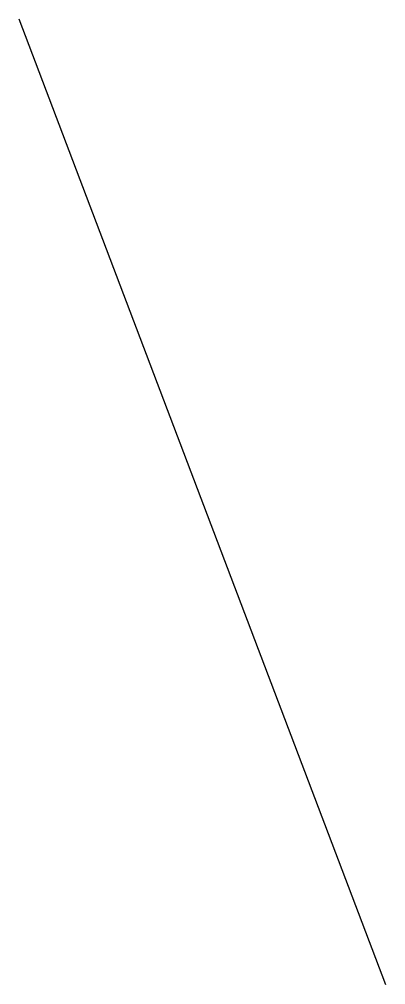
# Model space of a CAD drawing. Header units: metres. Extents: x 261004 to 262300, y 2106984 to 2110399.
import ezdxf

# ---------------------------------------------------------------- set-up
doc = ezdxf.new("R2010")
doc.units = ezdxf.units.M
doc.layers.add('Coordinate 18in Flowline Route 2 Pline', color=3, linetype='Continuous')

msp = doc.modelspace()

# ---------------------------------------------------------------- linework, layer by layer
at = {"layer": 'Coordinate 18in Flowline Route 2 Pline'}
msp.add_line((262300.1, 2106984.5), (261003.8, 2110398.9), dxfattribs=at)

doc.saveas('drawing.dxf')
